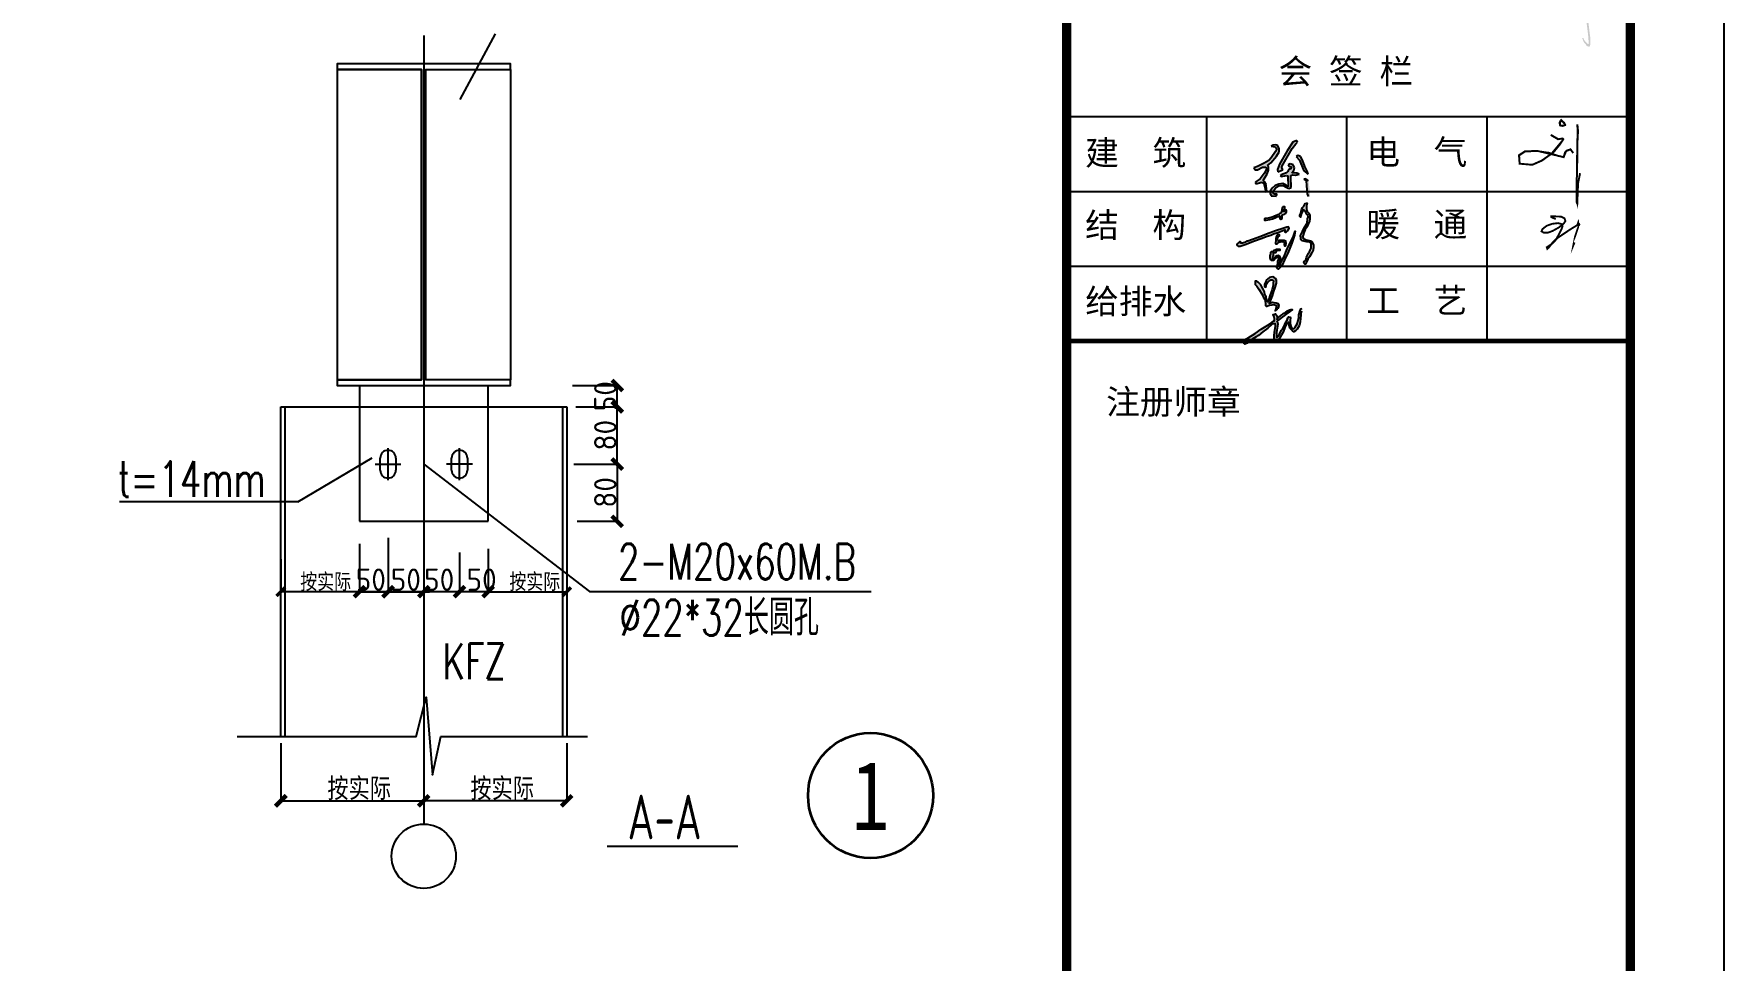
# Model space of a CAD drawing. Extents: x 19118 to 566552, y -1188739 to 92943.
# Drawn here: x 191297 to 210217, y -935461 to -925096 of the extents above; entities that cross this region are included whole.
import ezdxf
from ezdxf.enums import TextEntityAlignment as Align

# ---------------------------------------------------------------- set-up
doc = ezdxf.new("R2010")
doc.units = 0
doc.header["$LTSCALE"] = 1000
doc.header["$MEASUREMENT"] = 0
for name, pattern in [('ACAD_ISO03W100', [30, 12, -18]), ('CENTER', [2, 1.25, -0.25, 0.25, -0.25]), ('CONTINOUS', [0]), ('HIDDEN', [9.525, 6.35, -3.175])]:
    doc.linetypes.add(name, pattern=pattern)
doc.layers.get('0').update_dxf_attribs({"linetype": 'CONTINUOUS'})
for name, color, linetype in [('10', 7, 'CONTINUOUS'), ('BOARD1', 2, 'CONTINOUS'), ('CENTER', 1, 'CENTER'), ('H-立', 3, 'CONTINUOUS'), ('PUB_TITLE', 4, 'CONTINUOUS'), ('中文', 2, 'CONTINUOUS'), ('图框', 4, 'CONTINUOUS'), ('座标线', 1, 'CONTINUOUS'), ('引线', 9, 'CONTINUOUS'), ('文字', 3, 'CONTINUOUS'), ('标注尺寸', 253, 'CONTINUOUS'), ('虚线', 5, 'HIDDEN'), ('螺栓', 4, 'CONTINUOUS'), ('轴线圈', 253, 'CONTINUOUS')]:
    doc.layers.add(name, color=color, linetype=linetype)
doc.layers.add('层10', color=7, linetype='CONTINUOUS', lineweight=35)
doc.styles.add('LYT_STYPE', font='txt.shx', dxfattribs={"width": 0.7, "bigfont": 'hztxt.shx'})
doc.styles.get("Standard").update_dxf_attribs({"font": 'atssdeng.shx', "bigfont": 'atssdchn.shx'})
doc.styles.add('STYLE-黑体', font='simhei.ttf')
doc.styles.add('宋体', font='SimSun.ttf', dxfattribs={"width": 0.8})
doc.styles.add('黑体', font='simhei.ttf', dxfattribs={"width": 0.6, "height": 4.3})

# ---------------------------------------------------------------- blocks, each defined once
blk = doc.blocks.new('新块FSGSF')
h = blk.add_hatch(color=256)
h.paths.add_polyline_path([(128530, 83065), (128568, 83094), (128626, 83167), (128657, 83211), (128657, 83244), (128638, 83283), (128619, 83287), (128591, 83284), (128570, 83273), (128611, 83264), (128630, 83245), (128618, 83215), (128569, 83148), (128546, 83118), (128495, 83090), (128425, 83056), (128384, 83040), (128395, 83020), (128423, 83020), (128478, 83047), (128514, 83047), (128524, 83034), (128496, 82981), (128453, 82922), (128398, 82887), (128411, 82869), (128466, 82888), (128493, 82876), (128506, 82817), (128512, 82784), (128528, 82788), (128522, 82807), (128517, 82863), (128498, 82893), (128484, 82907), (128529, 82976), (128542, 83015), (128540, 83052)])
h.paths.add_polyline_path([(128659, 83079), (128638, 83023), (128640, 82998), (128677, 83013), (128695, 83020), (128685, 83043), (128685, 83055), (128795, 83246), (128834, 83297), (128849, 83314), (128843, 83331), (128801, 83316), (128741, 83223)])
h.paths.add_polyline_path([(128917, 83009), (128966, 82974), (128954, 83007), (128929, 83055), (128904, 83121), (128881, 83161), (128853, 83172), (128835, 83163), (128871, 83124)])
h.paths.add_polyline_path([(128799, 82968), (128830, 82962), (128868, 82974), (128842, 82984), (128789, 82986), (128811, 83011), (128820, 83042), (128806, 83074), (128771, 83083), (128750, 83072), (128761, 83053), (128777, 83057), (128788, 83036), (128776, 83025), (128760, 83028), (128750, 83012), (128746, 83001), (128733, 82987), (128676, 82965), (128665, 82959), (128675, 82948), (128733, 82959), (128748, 82956), (128747, 82934), (128750, 82856), (128750, 82840), (128731, 82858), (128694, 82873), (128652, 82868), (128613, 82854), (128581, 82824), (128558, 82792), (128559, 82769), (128569, 82744), (128582, 82744), (128622, 82738), (128633, 82759), (128607, 82759), (128587, 82767), (128597, 82798), (128620, 82831), (128650, 82849), (128674, 82853), (128698, 82854), (128730, 82836), (128757, 82820), (128784, 82831), (128782, 82853), (128778, 82923), (128781, 82959)])
h.paths.add_polyline_path([(128946, 82854), (128955, 82762), (128967, 82737), (128983, 82746), (128983, 82777), (128976, 82842), (128968, 82902), (128941, 82923), (128918, 82920), (128942, 82903)])
for p, q in [((128591, 83284), (128570, 83273)), ((128570, 83273), (128611, 83264)), ((128619, 83287), (128591, 83284)), ((128611, 83264), (128630, 83245)), ((128638, 83283), (128619, 83287)), ((128657, 83244), (128638, 83283)), ((128685, 83055), (128795, 83246)), ((128801, 83316), (128741, 83223)), ((128795, 83246), (128834, 83297)), ((128843, 83331), (128801, 83316)), ((128834, 83297), (128849, 83314)), ((128849, 83314), (128843, 83331)), ((128495, 83090), (128425, 83056)), ((128546, 83118), (128495, 83090)), ((128530, 83065), (128568, 83094)), ((128569, 83148), (128546, 83118)), ((128568, 83094), (128626, 83167)), ((128618, 83215), (128569, 83148)), ((128630, 83245), (128618, 83215)), ((128626, 83167), (128657, 83211)), ((128659, 83079), (128638, 83023)), ((128657, 83211), (128657, 83244)), ((128741, 83223), (128659, 83079)), ((128771, 83083), (128750, 83072)), ((128750, 83072), (128761, 83053)), ((128806, 83074), (128771, 83083)), ((128820, 83042), (128806, 83074)), ((128853, 83172), (128835, 83163)), ((128835, 83163), (128871, 83124)), ((128881, 83161), (128853, 83172)), ((128871, 83124), (128917, 83009)), ((128904, 83121), (128881, 83161)), ((128929, 83055), (128904, 83121)), ((128425, 83056), (128384, 83040)), ((128384, 83040), (128395, 83020)), ((128395, 83020), (128423, 83020)), ((128453, 82922), (128398, 82887)), ((128398, 82887), (128411, 82869)), ((128411, 82869), (128466, 82888)), ((128423, 83020), (128478, 83047)), ((128496, 82981), (128453, 82922)), ((128466, 82888), (128493, 82876)), ((128478, 83047), (128514, 83047)), ((128484, 82907), (128529, 82976)), ((128498, 82893), (128484, 82907)), ((128524, 83034), (128496, 82981)), ((128517, 82863), (128498, 82893)), ((128514, 83047), (128524, 83034)), ((128529, 82976), (128542, 83015)), ((128540, 83052), (128530, 83065)), ((128542, 83015), (128540, 83052)), ((128638, 83023), (128640, 82998)), ((128640, 82998), (128677, 83013)), ((128676, 82965), (128665, 82959)), ((128665, 82959), (128675, 82948)), ((128675, 82948), (128733, 82959)), ((128675, 82948), (128675, 82948)), ((128733, 82987), (128676, 82965)), ((128677, 83013), (128695, 83020)), ((128685, 83043), (128685, 83055)), ((128695, 83020), (128685, 83043)), ((128746, 83001), (128733, 82987)), ((128733, 82959), (128748, 82956)), ((128750, 83012), (128746, 83001)), ((128748, 82956), (128747, 82934)), ((128747, 82934), (128750, 82856)), ((128760, 83028), (128750, 83012)), ((128776, 83025), (128760, 83028)), ((128761, 83053), (128777, 83057)), ((128788, 83036), (128776, 83025)), ((128777, 83057), (128788, 83036)), ((128777, 83057), (128777, 83057)), ((128778, 82923), (128781, 82959)), ((128782, 82853), (128778, 82923)), ((128781, 82959), (128799, 82968)), ((128789, 82986), (128811, 83011)), ((128842, 82984), (128789, 82986)), ((128799, 82968), (128830, 82962)), ((128811, 83011), (128820, 83042)), ((128830, 82962), (128868, 82974)), ((128868, 82974), (128842, 82984)), ((128917, 83009), (128966, 82974)), ((128941, 82923), (128918, 82920)), ((128918, 82920), (128942, 82903)), ((128954, 83007), (128929, 83055)), ((128968, 82902), (128941, 82923)), ((128942, 82903), (128946, 82854)), ((128966, 82974), (128954, 83007)), ((128493, 82876), (128506, 82817)), ((128506, 82817), (128512, 82784)), ((128512, 82784), (128528, 82788)), ((128522, 82807), (128517, 82863)), ((128528, 82788), (128522, 82807)), ((128581, 82824), (128558, 82792)), ((128558, 82792), (128559, 82769)), ((128559, 82769), (128569, 82744)), ((128569, 82744), (128582, 82744)), ((128613, 82854), (128581, 82824)), ((128582, 82744), (128622, 82738)), ((128587, 82767), (128597, 82798)), ((128607, 82759), (128587, 82767)), ((128597, 82798), (128620, 82831)), ((128633, 82759), (128607, 82759)), ((128652, 82868), (128613, 82854)), ((128620, 82831), (128650, 82849)), ((128622, 82738), (128633, 82759)), ((128650, 82849), (128674, 82853)), ((128694, 82873), (128652, 82868)), ((128674, 82853), (128698, 82854)), ((128731, 82858), (128694, 82873)), ((128698, 82854), (128730, 82836)), ((128730, 82836), (128757, 82820)), ((128750, 82840), (128731, 82858)), ((128750, 82856), (128750, 82840)), ((128757, 82820), (128784, 82831)), ((128784, 82831), (128782, 82853)), ((128946, 82854), (128955, 82762)), ((128955, 82762), (128967, 82737))]:
    blk.add_line(p, q)
blk = doc.blocks.new('新块FDGHDGDG')
at = {"layer": '10'}
h = blk.add_hatch(color=256, dxfattribs=at)
h.paths.add_polyline_path([(122706, 81894), (122752, 81911), (122833, 81940), (122874, 81958), (122925, 81971), (122953, 81987), (122988, 81998), (123009, 82006), (123047, 82020), (123065, 82027), (123076, 82029), (123077, 82018), (123073, 82007), (123082, 82004), (123088, 82006), (123103, 82017), (123112, 82029), (123122, 82046), (123114, 82061), (123095, 82058), (123053, 82043), (122974, 82017), (122879, 81982), (122819, 81959), (122730, 81926), (122679, 81907), (122672, 81909), (122647, 81895), (122630, 81891), (122627, 81888), (122606, 81888), (122605, 81897), (122601, 81903), (122590, 81900), (122585, 81895), (122567, 81881), (122564, 81873), (122567, 81862), (122577, 81855), (122600, 81855), (122663, 81876)])
h.paths.add_polyline_path([(123050, 82189), (123058, 82193), (123070, 82197), (123078, 82202), (123085, 82207), (123087, 82213), (123092, 82218), (123093, 82231), (123086, 82241), (123079, 82237), (123072, 82229), (123064, 82224), (123060, 82233), (123064, 82238), (123068, 82246), (123073, 82255), (123075, 82262), (123075, 82270), (123073, 82275), (123061, 82276), (123053, 82275), (123051, 82271), (123048, 82264), (123045, 82257), (123044, 82246), (123043, 82237), (123039, 82223), (123037, 82214), (123031, 82206), (123023, 82203), (123010, 82194), (122981, 82181), (122956, 82172), (122940, 82165), (122924, 82159), (122898, 82153), (122869, 82151), (122857, 82146), (122859, 82134), (122877, 82132), (122914, 82138), (122943, 82148), (122973, 82157), (122991, 82167), (123009, 82173), (123017, 82177), (123021, 82173), (123020, 82164), (123022, 82153), (123027, 82144), (123033, 82143), (123041, 82146), (123045, 82153), (123045, 82168), (123045, 82180)])
h.paths.add_polyline_path([(122999, 81913), (122998, 81926), (122998, 81943), (123005, 81954), (123019, 81967), (123017, 81977), (123000, 81979), (122989, 81970), (122982, 81951), (122978, 81934), (122979, 81909), (122977, 81896), (122975, 81885), (122983, 81880), (122992, 81880), (123004, 81890), (123013, 81899), (123028, 81903), (123050, 81904), (123058, 81901), (123067, 81896), (123071, 81884), (123068, 81872), (123071, 81860), (123077, 81859), (123085, 81864), (123089, 81885), (123084, 81908), (123069, 81917), (123044, 81917), (123013, 81915)], flags=17)
h.paths.add_polyline_path([(122989, 81804), (122998, 81807), (123021, 81810), (123022, 81822), (123012, 81825), (122994, 81825), (122986, 81822), (122973, 81815), (122961, 81812), (122958, 81802), (122962, 81789), (122968, 81783), (122977, 81784), (122980, 81791)], flags=17)
h.paths.add_polyline_path([(122943, 81740), (122949, 81757), (122949, 81781), (122947, 81797), (122934, 81800), (122927, 81793), (122925, 81774), (122920, 81752), (122920, 81731), (122927, 81710), (122932, 81703), (122950, 81704), (122962, 81710), (122972, 81724), (122982, 81730), (122990, 81736), (122999, 81744), (123009, 81734), (123008, 81710), (123001, 81695), (123000, 81667), (122994, 81642), (122990, 81626), (122995, 81612), (123008, 81611), (123023, 81624), (123047, 81653), (123072, 81709), (123105, 81781), (123151, 81888), (123179, 81971), (123184, 82016), (123162, 81952), (123126, 81875), (123101, 81826), (123067, 81745), (123049, 81715), (123027, 81670), (123014, 81648), (123015, 81668), (123020, 81698), (123026, 81719), (123024, 81735), (123016, 81752), (123006, 81759), (122994, 81757), (122976, 81746), (122968, 81734), (122956, 81719), (122945, 81722)])
for points in [[(123272, 81938), (123264, 81953), (123269, 81972), (123279, 81999), (123292, 82033), (123309, 82059), (123336, 82120), (123340, 82144), (123341, 82164), (123340, 82186), (123332, 82208), (123313, 82224), (123309, 82235), (123307, 82257), (123306, 82273), (123307, 82286), (123312, 82312), (123305, 82313), (123293, 82311), (123278, 82282), (123263, 82266), (123252, 82243), (123244, 82208), (123236, 82185), (123236, 82173), (123242, 82166), (123244, 82176), (123254, 82203), (123261, 82220), (123271, 82240), (123277, 82243), (123284, 82237), (123298, 82213), (123307, 82200), (123321, 82189), (123325, 82163), (123318, 82148), (123313, 82101), (123282, 82049), (123262, 82010), (123240, 81969), (123244, 81933), (123249, 81924), (123260, 81911), (123308, 81902), (123337, 81900), (123351, 81890), (123357, 81874), (123355, 81835), (123346, 81811), (123339, 81795), (123327, 81779), (123305, 81738), (123300, 81706), (123277, 81688), (123280, 81672), (123287, 81662), (123294, 81662), (123302, 81677), (123320, 81715), (123337, 81742), (123360, 81776), (123373, 81799), (123380, 81837), (123380, 81871), (123363, 81902), (123349, 81911), (123319, 81919), (123303, 81921), (123282, 81932)], [(122881, 81289), (122877, 81317), (122863, 81338), (122857, 81370), (122844, 81396), (122831, 81421), (122818, 81444), (122792, 81473), (122776, 81483), (122760, 81483), (122760, 81469), (122760, 81445), (122777, 81429), (122799, 81396), (122829, 81349), (122844, 81316), (122861, 81286), (122868, 81246), (122868, 81232), (122867, 81222), (122875, 81215), (122884, 81215), (122899, 81224), (122915, 81226), (122940, 81230), (122956, 81233), (122977, 81228), (122985, 81219), (122977, 81177), (122973, 81165), (122994, 81180), (122998, 81195), (123008, 81199), (123013, 81222), (123003, 81242), (122982, 81249), (122944, 81255), (122913, 81245), (122906, 81251), (122923, 81274), (122942, 81327), (122958, 81377), (122971, 81416), (122985, 81462), (122985, 81492), (122974, 81512), (122960, 81523), (122946, 81530), (122926, 81526), (122912, 81520), (122894, 81507), (122884, 81495), (122876, 81485), (122864, 81466), (122858, 81451), (122859, 81435), (122859, 81425), (122873, 81420), (122879, 81453), (122892, 81470), (122913, 81488), (122927, 81495), (122937, 81495), (122943, 81495), (122950, 81490), (122953, 81478), (122949, 81464), (122949, 81441), (122938, 81392), (122916, 81327), (122904, 81291), (122890, 81262), (122885, 81265)], [(123254, 81161), (123260, 81192), (123246, 81186), (123234, 81158), (123225, 81123), (123224, 81096), (123218, 81062), (123207, 81026), (123197, 81011), (123182, 80984), (123169, 80973), (123159, 80978), (123151, 80983), (123140, 81001), (123136, 81021), (123131, 81033), (123131, 81066), (123134, 81089), (123130, 81100), (123115, 81101), (123105, 81091), (123100, 81065), (123082, 81039), (123074, 81019), (123050, 80972), (123040, 80960), (123026, 80937), (123009, 80901), (123004, 80893), (122997, 80887), (122990, 80885), (122985, 80887), (122987, 80914), (122987, 80934), (122989, 80960), (122996, 81002), (122999, 81024), (122998, 81044), (122990, 81054), (123000, 81064), (123015, 81073), (123048, 81100), (123072, 81116), (123094, 81133), (123110, 81145), (123124, 81157), (123143, 81170), (123152, 81174), (123154, 81181), (123146, 81182), (123137, 81182), (123125, 81178), (123104, 81165), (123081, 81150), (123058, 81136), (123042, 81125), (123031, 81116), (123010, 81097), (122991, 81078), (122992, 81086), (122992, 81097), (122988, 81116), (122981, 81125), (122976, 81133), (122964, 81128), (122952, 81126), (122954, 81109), (122961, 81099), (122966, 81084), (122965, 81061), (122957, 81058), (122936, 81041), (122922, 81031), (122893, 81015), (122823, 80969), (122759, 80925), (122683, 80878), (122656, 80864), (122634, 80838), (122641, 80817), (122650, 80812), (122673, 80823), (122695, 80838), (122728, 80863), (122769, 80888), (122795, 80903), (122840, 80941), (122893, 80983), (122931, 81016), (122945, 81027), (122965, 81027), (122976, 81027), (122974, 81006), (122971, 80979), (122969, 80963), (122964, 80932), (122962, 80907), (122961, 80868), (122973, 80853), (122990, 80852), (123015, 80865), (123024, 80886), (123038, 80910), (123058, 80940), (123074, 80989), (123092, 81025), (123115, 81044), (123122, 81014), (123129, 80981), (123142, 80966), (123155, 80952), (123169, 80943), (123187, 80954), (123206, 80969), (123218, 80990), (123232, 81014), (123237, 81050), (123244, 81120), (123244, 81135)]]:
    blk.add_hatch(color=256, dxfattribs=at).paths.add_polyline_path(points)
for p, q in [((126006, 83172), (126018, 83195)), ((126011, 83141), (126006, 83172)), ((126037, 83136), (126011, 83141)), ((126012, 83207), (126046, 83175)), ((126062, 83145), (126037, 83136)), ((126046, 83175), (126062, 83145)), ((126191, 83153), (126197, 83086)), ((126197, 83086), (126192, 82949)), ((125910, 83042), (125987, 82995)), ((126001, 82933), (125950, 82869)), ((125987, 82995), (126035, 83003)), ((126045, 82995), (126001, 82933)), ((126035, 83003), (126045, 82995)), ((126078, 82874), (126120, 82888)), ((126120, 82888), (126147, 82849)), ((126192, 82949), (126190, 82852)), ((125572, 82826), (125632, 82865)), ((125578, 82734), (125572, 82826)), ((125713, 82722), (125578, 82734)), ((125632, 82865), (125764, 82871)), ((125809, 82764), (125713, 82722)), ((125764, 82871), (125886, 82853)), ((125901, 82827), (125809, 82764)), ((125886, 82853), (125991, 82818)), ((125950, 82869), (125901, 82827)), ((125991, 82818), (126047, 82804)), ((126047, 82804), (126068, 82860)), ((126068, 82860), (126078, 82874)), ((126190, 82852), (126187, 82619)), ((126187, 82619), (126184, 82560)), ((126184, 82560), (126184, 82475)), ((126184, 82475), (126192, 82371)), ((126187, 82447), (126193, 82516)), ((126187, 82328), (126187, 82447)), ((126192, 82371), (126192, 82311)), ((126192, 82311), (126187, 82328))]:
    blk.add_line(p, q, dxfattribs=at)
at = {"layer": '10', "const_width": 20}
for points in [[(126062, 83145), (126037, 83136), (126011, 83141), (126006, 83172), (126026, 83194), (126051, 83166), (126062, 83145)], [(126191, 83153), (126197, 83086), (126193, 82984), (126188, 82706), (126187, 82328), (126192, 82311), (126201, 82529), (126222, 82633)], [(125910, 83042), (125987, 82995), (126035, 83003), (126042, 82990), (125919, 82842), (125809, 82764), (125713, 82722), (125578, 82734), (125572, 82826), (125632, 82865), (125764, 82871), (126047, 82804), (126073, 82867), (126120, 82888), (126147, 82849)], [(125962, 82144), (125916, 82164), (125916, 82174), (125941, 82173), (126019, 82170), (126056, 82152), (126066, 82123), (126044, 82092), (125993, 82053), (125926, 82016), (125879, 81999), (125834, 82000), (125811, 82013), (125821, 82037), (125865, 82072), (125923, 82093), (125988, 82101), (126025, 82090), (126035, 82068), (126027, 82043), (126003, 81994), (125973, 81939), (125924, 81887), (125889, 81841), (125873, 81827), (125867, 81844), (125924, 81882), (125985, 81945), (126113, 82031), (126212, 82092), (126215, 82086), (126203, 82070), (126194, 82084), (126200, 82101), (126202, 82059), (126168, 81957), (126150, 81864), (126163, 81895)]]:
    blk.add_lwpolyline(points, dxfattribs=at)
at = {"layer": '10'}
for points in [[(122924, 82159), (122898, 82153), (122869, 82151), (122857, 82146), (122859, 82134), (122877, 82132), (122914, 82138), (122943, 82148), (122973, 82157), (122991, 82167), (123009, 82173), (123017, 82177), (123017, 82177), (123021, 82173), (123020, 82164), (123022, 82153), (123027, 82144), (123033, 82143), (123041, 82146), (123045, 82153), (123045, 82168), (123045, 82180), (123050, 82189), (123058, 82193), (123070, 82197), (123078, 82202), (123085, 82207), (123087, 82213), (123092, 82218), (123093, 82231), (123086, 82241), (123079, 82237), (123072, 82229), (123064, 82224), (123064, 82224), (123064, 82224), (123060, 82233), (123064, 82238), (123068, 82246), (123073, 82255), (123075, 82262), (123075, 82270), (123073, 82275), (123061, 82276), (123053, 82275), (123051, 82271), (123048, 82264), (123045, 82257), (123044, 82246), (123043, 82237), (123039, 82223), (123037, 82214), (123031, 82206), (123023, 82203), (123010, 82194), (122981, 82181), (122956, 82172), (122940, 82165), (122924, 82159)], [(123271, 82240), (123261, 82220), (123254, 82203), (123244, 82176), (123242, 82166), (123236, 82173), (123236, 82185), (123244, 82208), (123252, 82243), (123263, 82266), (123278, 82282), (123293, 82311), (123305, 82313), (123312, 82312), (123307, 82286), (123306, 82273), (123307, 82257), (123309, 82235), (123313, 82224), (123332, 82208), (123340, 82186), (123341, 82164), (123340, 82144), (123336, 82120), (123309, 82059), (123292, 82033), (123279, 81999), (123269, 81972), (123264, 81953), (123272, 81938), (123282, 81932), (123303, 81921), (123319, 81919), (123349, 81911), (123363, 81902), (123380, 81871), (123380, 81837), (123373, 81799), (123360, 81776), (123337, 81742), (123320, 81715), (123302, 81677), (123294, 81662), (123287, 81662), (123280, 81672), (123277, 81688), (123300, 81706), (123305, 81738), (123327, 81779), (123339, 81795), (123346, 81811), (123355, 81835), (123357, 81874), (123351, 81890), (123337, 81900), (123308, 81902), (123260, 81911), (123249, 81924), (123244, 81933), (123240, 81969), (123262, 82010), (123282, 82049), (123313, 82101), (123318, 82148), (123325, 82163), (123321, 82189), (123307, 82200), (123298, 82213), (123284, 82237), (123277, 82243), (123271, 82240)], [(122672, 81909), (122647, 81895), (122630, 81891), (122627, 81888), (122606, 81888), (122605, 81897), (122601, 81903), (122590, 81900), (122585, 81895), (122567, 81881), (122564, 81873), (122567, 81862), (122577, 81855), (122600, 81855), (122663, 81876), (122706, 81894), (122752, 81911), (122833, 81940), (122874, 81958), (122925, 81971), (122953, 81987), (122988, 81998), (123009, 82006), (123047, 82020), (123065, 82027), (123076, 82029), (123077, 82018), (123073, 82007), (123082, 82004), (123088, 82006), (123103, 82017), (123112, 82029), (123122, 82046), (123114, 82061), (123095, 82058), (123053, 82043), (122974, 82017), (122879, 81982), (122819, 81959), (122730, 81926), (122679, 81907), (122672, 81909)], [(122920, 81731), (122920, 81752), (122925, 81774), (122927, 81793), (122934, 81800), (122947, 81797), (122949, 81781), (122949, 81757), (122943, 81740), (122945, 81722), (122956, 81719), (122968, 81734), (122976, 81746), (122994, 81757), (123006, 81759), (123016, 81752), (123024, 81735), (123026, 81719), (123020, 81698), (123015, 81668), (123014, 81648), (123027, 81670), (123049, 81715), (123067, 81745), (123101, 81826), (123126, 81875), (123162, 81952), (123184, 82016), (123179, 81971), (123151, 81888), (123105, 81781), (123072, 81709), (123047, 81653), (123023, 81624), (123008, 81611), (122995, 81612), (122990, 81626), (122994, 81642), (123000, 81667), (123001, 81695), (123008, 81710), (123008, 81710), (123009, 81734), (122999, 81744), (122990, 81736), (122982, 81730), (122972, 81724), (122962, 81710), (122950, 81704), (122932, 81703), (122927, 81710), (122920, 81731)], [(122998, 81926), (122998, 81943), (123005, 81954), (123019, 81967), (123017, 81977), (123000, 81979), (122989, 81970), (122982, 81951), (122978, 81934), (122979, 81909), (122977, 81896), (122975, 81885), (122983, 81880), (122992, 81880), (123004, 81890), (123013, 81899), (123028, 81903), (123050, 81904), (123058, 81901), (123067, 81896), (123071, 81884), (123068, 81872), (123071, 81860), (123077, 81859), (123085, 81864), (123089, 81885), (123084, 81908), (123069, 81917), (123044, 81917), (123013, 81915), (122999, 81913), (122998, 81926)], [(122873, 81420), (122879, 81453), (122892, 81470), (122913, 81488), (122927, 81495), (122937, 81495), (122943, 81495), (122950, 81490), (122953, 81478), (122949, 81464), (122949, 81441), (122938, 81392), (122916, 81327), (122904, 81291), (122890, 81262), (122885, 81265), (122881, 81289), (122877, 81317), (122863, 81338), (122857, 81370), (122844, 81396), (122831, 81421), (122818, 81444), (122792, 81473), (122776, 81483), (122760, 81483), (122760, 81469), (122760, 81445), (122777, 81429), (122799, 81396), (122829, 81349), (122844, 81316), (122861, 81286), (122868, 81246), (122868, 81232), (122867, 81222), (122875, 81215), (122884, 81215), (122899, 81224), (122915, 81226), (122940, 81230), (122956, 81233), (122977, 81228), (122985, 81219), (122977, 81177), (122973, 81165), (122994, 81180), (122998, 81195), (123008, 81199), (123013, 81222), (123003, 81242), (122982, 81249), (122944, 81255), (122913, 81245), (122906, 81251), (122923, 81274), (122942, 81327), (122958, 81377), (122971, 81416), (122985, 81462), (122985, 81492), (122974, 81512), (122960, 81523), (122946, 81530), (122926, 81526), (122912, 81520), (122894, 81507), (122884, 81495), (122876, 81485), (122864, 81466), (122858, 81451), (122859, 81435), (122859, 81425), (122873, 81420), (122873, 81420)]]:
    blk.add_lwpolyline(points, close=True, dxfattribs=at)
for points in [[(122989, 81804), (122980, 81791), (122977, 81784), (122968, 81783), (122962, 81789), (122958, 81802), (122961, 81812), (122973, 81815), (122986, 81822), (122994, 81825), (123012, 81825), (123022, 81822), (123021, 81810), (122998, 81807), (122989, 81804), (122989, 81804)], [(123254, 81161), (123244, 81135), (123244, 81120), (123237, 81050), (123232, 81014), (123218, 80990), (123206, 80969), (123187, 80954), (123169, 80943), (123155, 80952), (123142, 80966), (123129, 80981), (123122, 81014), (123115, 81044), (123092, 81025), (123074, 80989), (123058, 80940), (123038, 80910), (123024, 80886), (123015, 80865), (122990, 80852), (122973, 80853), (122961, 80868), (122962, 80907), (122964, 80932), (122969, 80963), (122971, 80979), (122974, 81006), (122976, 81027), (122965, 81027), (122945, 81027), (122931, 81016), (122893, 80983), (122840, 80941), (122795, 80903), (122769, 80888), (122728, 80863), (122695, 80838), (122673, 80823), (122650, 80812), (122641, 80817), (122634, 80838), (122656, 80864), (122683, 80878), (122759, 80925), (122823, 80969), (122893, 81015), (122922, 81031), (122936, 81041), (122957, 81058), (122965, 81061), (122966, 81084), (122961, 81099), (122954, 81109), (122952, 81126), (122964, 81128), (122976, 81133), (122981, 81125), (122988, 81116), (122992, 81097), (122992, 81086), (122991, 81078), (123010, 81097), (123031, 81116), (123042, 81125), (123058, 81136), (123081, 81150), (123104, 81165), (123125, 81178), (123137, 81182), (123146, 81182), (123154, 81181), (123152, 81174), (123143, 81170), (123124, 81157), (123110, 81145), (123094, 81133), (123072, 81116), (123048, 81100), (123015, 81073), (123000, 81064), (122990, 81054), (122998, 81044), (122999, 81024), (122996, 81002), (122989, 80960), (122987, 80934), (122987, 80914), (122985, 80887), (122990, 80885), (122997, 80887), (123004, 80893), (123009, 80901), (123026, 80937), (123040, 80960), (123050, 80972), (123074, 81019), (123082, 81039), (123100, 81065), (123105, 81091), (123115, 81101), (123130, 81100), (123134, 81089), (123131, 81066), (123131, 81033), (123136, 81021), (123140, 81001), (123151, 80983), (123159, 80978), (123169, 80973), (123182, 80984), (123197, 81011), (123207, 81026), (123218, 81062), (123224, 81096), (123225, 81123), (123234, 81158), (123246, 81186), (123260, 81192)]]:
    blk.add_lwpolyline(points, dxfattribs=at)
blk.add_blockref('新块FSGSF', (-5641, -351), dxfattribs=at)
blk = doc.blocks.new('新块HGJHJFKJFJKFHK')
h = blk.add_hatch(color=256)
h.paths.add_polyline_path([(352610, 136817), (352657, 136833), (352738, 136863), (352779, 136881), (352829, 136894), (352858, 136909), (352893, 136921), (352914, 136929), (352952, 136942), (352970, 136950), (352980, 136952), (352982, 136941), (352977, 136930), (352987, 136927), (352992, 136929), (353008, 136940), (353017, 136952), (353026, 136969), (353018, 136984), (353000, 136981), (352957, 136966), (352879, 136940), (352783, 136904), (352723, 136881), (352635, 136849), (352584, 136830), (352577, 136832), (352552, 136818), (352535, 136814), (352531, 136811), (352511, 136811), (352509, 136820), (352505, 136826), (352495, 136823), (352489, 136817), (352472, 136804), (352469, 136795), (352472, 136784), (352481, 136778), (352505, 136778), (352568, 136799)])
h.paths.add_polyline_path([(352954, 137112), (352963, 137116), (352975, 137119), (352983, 137125), (352990, 137129), (352992, 137135), (352997, 137141), (352998, 137153), (352991, 137163), (352983, 137160), (352976, 137152), (352969, 137147), (352965, 137156), (352968, 137161), (352972, 137168), (352977, 137177), (352980, 137185), (352980, 137192), (352978, 137198), (352966, 137199), (352958, 137198), (352955, 137194), (352953, 137187), (352950, 137180), (352949, 137169), (352947, 137160), (352944, 137146), (352942, 137136), (352936, 137128), (352928, 137125), (352915, 137117), (352886, 137104), (352861, 137095), (352845, 137088), (352829, 137081), (352803, 137076), (352774, 137074), (352762, 137069), (352764, 137057), (352782, 137055), (352819, 137061), (352848, 137071), (352877, 137079), (352895, 137089), (352913, 137096), (352922, 137100), (352926, 137096), (352925, 137087), (352927, 137075), (352932, 137067), (352938, 137065), (352946, 137069), (352949, 137076), (352949, 137090), (352950, 137103)])
h.paths.add_polyline_path([(352904, 136836), (352903, 136849), (352903, 136866), (352910, 136877), (352923, 136890), (352921, 136900), (352905, 136902), (352894, 136893), (352887, 136874), (352882, 136857), (352884, 136832), (352882, 136819), (352880, 136808), (352887, 136803), (352897, 136803), (352909, 136812), (352917, 136822), (352933, 136826), (352954, 136826), (352962, 136824), (352971, 136819), (352975, 136807), (352972, 136794), (352975, 136782), (352982, 136781), (352990, 136786), (352994, 136808), (352989, 136831), (352974, 136840), (352948, 136839), (352917, 136838)], flags=17)
h.paths.add_polyline_path([(352893, 136727), (352903, 136730), (352926, 136733), (352926, 136744), (352917, 136747), (352899, 136748), (352891, 136744), (352877, 136738), (352866, 136735), (352863, 136725), (352867, 136712), (352873, 136706), (352882, 136706), (352885, 136714)], flags=17)
h.paths.add_polyline_path([(352848, 136663), (352854, 136680), (352854, 136703), (352851, 136719), (352839, 136723), (352832, 136716), (352829, 136697), (352824, 136675), (352824, 136653), (352832, 136632), (352837, 136626), (352855, 136627), (352867, 136632), (352877, 136646), (352887, 136653), (352895, 136659), (352903, 136666), (352914, 136656), (352912, 136633), (352906, 136617), (352905, 136590), (352899, 136565), (352895, 136548), (352900, 136535), (352913, 136534), (352927, 136546), (352951, 136575), (352976, 136632), (353009, 136704), (353056, 136811), (353084, 136893), (353089, 136939), (353067, 136875), (353031, 136798), (353005, 136749), (352972, 136667), (352954, 136638), (352932, 136593), (352919, 136571), (352920, 136591), (352925, 136621), (352931, 136641), (352929, 136658), (352921, 136675), (352910, 136682), (352899, 136680), (352881, 136668), (352873, 136656), (352861, 136642), (352849, 136645)])
for points in [[(353177, 136861), (353168, 136876), (353173, 136895), (353183, 136922), (353196, 136956), (353214, 136981), (353241, 137043), (353245, 137067), (353245, 137087), (353244, 137109), (353236, 137130), (353217, 137147), (353214, 137158), (353212, 137180), (353210, 137196), (353212, 137209), (353217, 137234), (353210, 137236), (353197, 137234), (353182, 137204), (353168, 137188), (353157, 137165), (353149, 137131), (353140, 137108), (353140, 137096), (353147, 137088), (353149, 137098), (353159, 137125), (353166, 137143), (353176, 137162), (353182, 137165), (353189, 137160), (353203, 137136), (353211, 137123), (353226, 137111), (353229, 137086), (353223, 137071), (353217, 137024), (353186, 136972), (353167, 136933), (353145, 136892), (353149, 136856), (353154, 136847), (353165, 136833), (353213, 136824), (353242, 136823), (353256, 136813), (353262, 136797), (353259, 136758), (353251, 136734), (353243, 136718), (353231, 136702), (353210, 136661), (353205, 136629), (353182, 136610), (353185, 136595), (353192, 136585), (353199, 136585), (353207, 136600), (353225, 136637), (353242, 136664), (353264, 136699), (353278, 136722), (353285, 136759), (353285, 136794), (353268, 136825), (353253, 136834), (353224, 136842), (353208, 136844), (353187, 136854)], [(353885, 136782), (353882, 136832), (353878, 136869), (353882, 136898), (353880, 136901), (353857, 136893), (353860, 136870), (353858, 136840), (353861, 136809), (353862, 136799), (353868, 136787), (353874, 136765), (353881, 136761), (353885, 136768)]]:
    blk.add_hatch(color=256).paths.add_polyline_path(points)
h = blk.add_hatch(color=256)
h.paths.add_polyline_path([(353601, 137021), (353576, 137035), (353554, 137034), (353546, 137026), (353554, 137015), (353567, 137009), (353589, 137000), (353606, 137007)])
h.paths.add_polyline_path([(353606, 136945), (353583, 136948), (353559, 136948), (353547, 136939), (353548, 136930), (353561, 136928), (353580, 136932), (353593, 136931), (353608, 136923), (353621, 136920), (353626, 136917), (353631, 136927), (353628, 136938)])
h.paths.add_polyline_path([(353651, 136866), (353670, 136903), (353686, 136919), (353687, 136929), (353677, 136929), (353658, 136913), (353635, 136897), (353620, 136872), (353596, 136851), (353574, 136837), (353569, 136815), (353583, 136807), (353591, 136811), (353605, 136826), (353634, 136851)])
h.paths.add_polyline_path([(353812, 137194), (353822, 137201), (353842, 137201), (353846, 137193), (353846, 137177), (353842, 137155), (353844, 137150), (353851, 137161), (353867, 137182), (353867, 137194), (353865, 137208), (353851, 137214), (353828, 137214), (353818, 137214), (353797, 137209), (353788, 137205), (353763, 137200), (353754, 137199), (353736, 137202), (353732, 137198), (353731, 137174), (353739, 137171), (353756, 137173), (353775, 137177), (353792, 137186)])
h.paths.add_polyline_path([(353803, 136935), (353818, 136945), (353824, 136949), (353847, 136972), (353854, 136984), (353880, 137009), (353881, 137023), (353876, 137038), (353850, 137038), (353841, 137037), (353836, 137033), (353825, 137029), (353811, 137022), (353799, 137018), (353777, 137013), (353762, 137013), (353757, 137017), (353756, 137029), (353752, 137032), (353743, 137032), (353738, 137017), (353744, 137003), (353755, 136998), (353767, 136995), (353779, 136995), (353799, 136998), (353814, 137004), (353839, 137010), (353850, 137015), (353853, 137009), (353842, 136997), (353823, 136983), (353811, 136966), (353794, 136946), (353766, 136923), (353754, 136901), (353752, 136887), (353761, 136872), (353794, 136874), (353811, 136885), (353823, 136889), (353832, 136893), (353831, 136883), (353816, 136863), (353799, 136837), (353805, 136833), (353814, 136841), (353819, 136853), (353830, 136867), (353841, 136882), (353849, 136892), (353856, 136897), (353858, 136892), (353874, 136899), (353879, 136907), (353886, 136914), (353886, 136925), (353870, 136928), (353859, 136925), (353843, 136923), (353818, 136909), (353795, 136899), (353779, 136892), (353768, 136892), (353771, 136905), (353780, 136912), (353788, 136923)])
h = blk.add_hatch(color=256)
h.paths.add_polyline_path([(353870, 136894), (353874, 136898), (353874, 136899), (353858, 136892), (353860, 136886)])
h.paths.add_polyline_path([(353900, 136737), (353912, 136741), (353924, 136745), (353947, 136752), (353959, 136754), (353964, 136762), (353963, 136768), (353956, 136772), (353945, 136772), (353936, 136769), (353929, 136768), (353919, 136766), (353913, 136763), (353906, 136760), (353895, 136752), (353887, 136749), (353886, 136754), (353885, 136768), (353875, 136791), (353873, 136788), (353874, 136759), (353860, 136743), (353827, 136729), (353785, 136717), (353746, 136691), (353759, 136691), (353787, 136688), (353813, 136700), (353829, 136708), (353858, 136716), (353875, 136719), (353880, 136702), (353883, 136693), (353885, 136666), (353880, 136621), (353889, 136553), (353896, 136480), (353903, 136402), (353913, 136340), (353928, 136216), (353930, 136208), (353929, 136190), (353932, 136165), (353933, 136152), (353933, 136137), (353927, 136136), (353922, 136139), (353889, 136172), (353881, 136184), (353878, 136195), (353876, 136201), (353865, 136202), (353864, 136197), (353871, 136178), (353880, 136157), (353904, 136130), (353906, 136125), (353911, 136116), (353924, 136111), (353935, 136108), (353940, 136108), (353944, 136113), (353946, 136119), (353951, 136132), (353951, 136158), (353950, 136198), (353942, 136258), (353936, 136314), (353929, 136364), (353920, 136408), (353920, 136470), (353916, 136513), (353911, 136549), (353908, 136582), (353909, 136590), (353906, 136616), (353903, 136642), (353898, 136700), (353894, 136726), (353895, 136732)])
for points in [[(352829, 137081), (352803, 137076), (352774, 137074), (352762, 137069), (352764, 137057), (352782, 137055), (352819, 137061), (352848, 137071), (352877, 137079), (352895, 137089), (352913, 137096), (352922, 137100), (352922, 137100), (352926, 137096), (352925, 137087), (352927, 137075), (352932, 137067), (352938, 137065), (352946, 137069), (352949, 137076), (352949, 137090), (352950, 137103), (352954, 137112), (352963, 137116), (352975, 137119), (352983, 137125), (352990, 137129), (352992, 137135), (352997, 137141), (352998, 137153), (352991, 137163), (352983, 137160), (352976, 137152), (352969, 137147), (352969, 137147), (352969, 137147), (352965, 137156), (352968, 137161), (352972, 137168), (352977, 137177), (352980, 137185), (352980, 137192), (352978, 137198), (352966, 137199), (352958, 137198), (352955, 137194), (352953, 137187), (352950, 137180), (352949, 137169), (352947, 137160), (352944, 137146), (352942, 137136), (352936, 137128), (352928, 137125), (352915, 137117), (352886, 137104), (352861, 137095), (352845, 137088), (352829, 137081)], [(353176, 137162), (353166, 137143), (353159, 137125), (353149, 137098), (353147, 137088), (353140, 137096), (353140, 137108), (353149, 137131), (353157, 137165), (353168, 137188), (353182, 137204), (353197, 137234), (353210, 137236), (353217, 137234), (353212, 137209), (353210, 137196), (353212, 137180), (353214, 137158), (353217, 137147), (353236, 137130), (353244, 137109), (353245, 137087), (353245, 137067), (353241, 137043), (353214, 136981), (353196, 136956), (353183, 136922), (353173, 136895), (353168, 136876), (353177, 136861), (353187, 136854), (353208, 136844), (353224, 136842), (353253, 136834), (353268, 136825), (353285, 136794), (353285, 136759), (353278, 136722), (353264, 136699), (353242, 136664), (353225, 136637), (353207, 136600), (353199, 136585), (353192, 136585), (353185, 136595), (353182, 136610), (353205, 136629), (353210, 136661), (353231, 136702), (353243, 136718), (353251, 136734), (353259, 136758), (353262, 136797), (353256, 136813), (353242, 136823), (353213, 136824), (353165, 136833), (353154, 136847), (353149, 136856), (353145, 136892), (353167, 136933), (353186, 136972), (353217, 137024), (353223, 137071), (353229, 137086), (353226, 137111), (353211, 137123), (353203, 137136), (353189, 137160), (353182, 137165), (353176, 137162)], [(352577, 136832), (352552, 136818), (352535, 136814), (352531, 136811), (352511, 136811), (352509, 136820), (352505, 136826), (352495, 136823), (352489, 136817), (352472, 136804), (352469, 136795), (352472, 136784), (352481, 136778), (352505, 136778), (352568, 136799), (352610, 136817), (352657, 136833), (352738, 136863), (352779, 136881), (352829, 136894), (352858, 136909), (352893, 136921), (352914, 136929), (352952, 136942), (352970, 136950), (352980, 136952), (352982, 136941), (352977, 136930), (352987, 136927), (352992, 136929), (353008, 136940), (353017, 136952), (353026, 136969), (353018, 136984), (353000, 136981), (352957, 136966), (352879, 136940), (352783, 136904), (352723, 136881), (352635, 136849), (352584, 136830), (352577, 136832)], [(353825, 137029), (353811, 137022), (353799, 137018), (353777, 137013), (353762, 137013), (353757, 137017), (353756, 137029), (353752, 137032), (353743, 137032), (353738, 137017), (353744, 137003), (353755, 136998), (353767, 136995), (353779, 136995), (353799, 136998), (353814, 137004), (353839, 137010), (353850, 137015), (353853, 137009), (353842, 136997), (353823, 136983), (353811, 136966), (353794, 136946), (353766, 136923), (353754, 136901), (353752, 136887), (353761, 136872), (353794, 136874), (353811, 136885), (353823, 136889), (353832, 136893), (353831, 136883), (353816, 136863), (353799, 136837), (353805, 136833), (353814, 136841), (353819, 136853), (353830, 136867), (353841, 136882), (353849, 136892), (353856, 136897), (353860, 136886), (353870, 136894), (353880, 136901), (353879, 136907), (353886, 136914), (353886, 136925), (353870, 136928), (353859, 136925), (353843, 136923), (353818, 136909), (353795, 136899), (353779, 136892), (353768, 136892), (353771, 136905), (353780, 136912), (353788, 136923), (353803, 136935), (353818, 136945), (353824, 136949), (353847, 136972), (353854, 136984), (353880, 137009), (353881, 137023), (353876, 137038), (353850, 137038), (353841, 137037), (353836, 137033), (353825, 137029)], [(352824, 136653), (352824, 136675), (352829, 136697), (352832, 136716), (352839, 136723), (352851, 136719), (352854, 136703), (352854, 136680), (352848, 136663), (352849, 136645), (352861, 136642), (352873, 136656), (352881, 136668), (352899, 136680), (352910, 136682), (352921, 136675), (352929, 136658), (352931, 136641), (352925, 136621), (352920, 136591), (352919, 136571), (352932, 136593), (352954, 136638), (352972, 136667), (353005, 136749), (353031, 136798), (353067, 136875), (353089, 136939), (353084, 136893), (353056, 136811), (353009, 136704), (352976, 136632), (352951, 136575), (352927, 136546), (352913, 136534), (352900, 136535), (352895, 136548), (352899, 136565), (352905, 136590), (352906, 136617), (352912, 136633), (352912, 136633), (352914, 136656), (352903, 136666), (352895, 136659), (352887, 136653), (352877, 136646), (352867, 136632), (352855, 136627), (352837, 136626), (352832, 136632), (352824, 136653)], [(352903, 136849), (352903, 136866), (352910, 136877), (352923, 136890), (352921, 136900), (352905, 136902), (352894, 136893), (352887, 136874), (352882, 136857), (352884, 136832), (352882, 136819), (352880, 136808), (352887, 136803), (352897, 136803), (352909, 136812), (352917, 136822), (352933, 136826), (352954, 136826), (352962, 136824), (352971, 136819), (352975, 136807), (352972, 136794), (352975, 136782), (352982, 136781), (352990, 136786), (352994, 136808), (352989, 136831), (352974, 136840), (352948, 136839), (352917, 136838), (352904, 136836), (352903, 136849)], [(353885, 136782), (353882, 136832), (353878, 136869), (353882, 136898), (353880, 136901), (353857, 136893), (353860, 136870), (353858, 136840), (353861, 136809), (353862, 136799), (353868, 136787), (353874, 136765), (353881, 136761), (353885, 136768), (353885, 136782)]]:
    blk.add_lwpolyline(points, close=True)
for points in [[(353589, 137000), (353567, 137009), (353554, 137015), (353546, 137026), (353554, 137034), (353576, 137035), (353601, 137021), (353606, 137007), (353589, 137000)], [(353561, 136928), (353580, 136932), (353593, 136931), (353608, 136923), (353621, 136920), (353626, 136917), (353631, 136927), (353628, 136938), (353606, 136945), (353583, 136948), (353559, 136948), (353547, 136939), (353548, 136930), (353561, 136928)], [(353569, 136815), (353574, 136837), (353596, 136851), (353620, 136872), (353635, 136897), (353658, 136913), (353677, 136929), (353687, 136929), (353686, 136919), (353670, 136903), (353651, 136866), (353634, 136851), (353605, 136826), (353591, 136811), (353583, 136807), (353569, 136815)], [(352893, 136727), (352885, 136714), (352882, 136706), (352873, 136706), (352867, 136712), (352863, 136725), (352866, 136735), (352877, 136738), (352891, 136744), (352899, 136748), (352917, 136747), (352926, 136744), (352926, 136733), (352903, 136730), (352893, 136727), (352893, 136727)]]:
    blk.add_lwpolyline(points)
blk = doc.blocks.new('_ArchTick')
at = {"color": 0, "linetype": 'ByBlock', "const_width": 0.4}
blk.add_lwpolyline([(-0.5, -0.5), (0.5, 0.5)], dxfattribs=at)

msp = doc.modelspace()

# ---------------------------------------------------------------- linework, layer by layer
at = {"layer": 'BOARD1', "linetype": 'Continuous'}
msp.add_line((197712.92, -934185.39), (199177.32, -934185.39), dxfattribs=at)
at = {"layer": 'CENTER', "ltscale": 1200}
msp.add_line((195661.96, -925114.77), (195661.96, -933937.39), dxfattribs=at)
at = {"layer": 'H-立'}
for p, q in [((194691.96, -929030.23), (196631.96, -929030.23)), ((194061.96, -929270.23), (197261.96, -929270.23)), ((194061.96, -932959.45), (194061.96, -929270.23)), ((194109.96, -932959.45), (194109.96, -929270.23)), ((197213.96, -929270.23), (197213.96, -932959.45)), ((197261.96, -929270.23), (197261.96, -932959.45))]:
    msp.add_line(p, q, dxfattribs=at)
for points in [[(195685.96, -925494.23), (196631.96, -925494.23), (196631.96, -925430.23), (194691.96, -925430.23), (194691.96, -925494.23), (195637.96, -925494.23), (195637.96, -928966.23), (194691.96, -928966.23), (194691.96, -929030.23), (196631.96, -929030.23), (196631.96, -928966.23), (195685.96, -928966.23)], [(194691.96, -928966.23), (195637.96, -928966.23), (195637.96, -925494.23), (194691.96, -925494.23)], [(196631.96, -928966.23), (195685.96, -928966.23), (195685.96, -925494.23), (196631.96, -925494.23)]]:
    msp.add_lwpolyline(points, close=True, dxfattribs=at)
at = {"layer": 'PUB_TITLE'}
msp.add_lwpolyline([(77811.65, -969995.52), (210216.65, -969995.52), (210216.65, -907625.52), (77811.65, -907625.52)], close=True, dxfattribs=at)
at = {"layer": 'PUB_TITLE', "const_width": 105}
msp.add_lwpolyline([(80436.65, -968945.52), (209166.65, -968945.52), (209166.65, -908675.52), (80436.65, -908675.52)], close=True, dxfattribs=at)
at = {"layer": '图框', "color": 0}
for p, q in [((202856.96, -926021.78), (209166.65, -926021.78)), ((202856.96, -926858.42), (209166.65, -926858.42)), ((202856.96, -927695.06), (209166.65, -927695.06)), ((202856.96, -928531.7), (209166.65, -928531.7))]:
    msp.add_line(p, q, dxfattribs=at)
at = {"layer": '图框', "color": 4, "const_width": 103.52}
msp.add_lwpolyline([(202856.96, -908675.52), (209166.65, -908675.52), (209166.65, -968945.52), (202856.96, -968945.52)], close=True, dxfattribs=at)
at = {"layer": '图框', "color": 0, "const_width": 52.5}
msp.add_lwpolyline([(202856.96, -917864.54), (209166.65, -917864.54), (209166.65, -928531.7), (202856.96, -928531.7)], close=True, dxfattribs=at)
at = {"layer": '图框', "color": 0}
for points in [[(204425.66, -928531.7), (204425.66, -926021.78)], [(205994.36, -928531.7), (205994.36, -926021.78)], [(207563.06, -928531.7), (207563.06, -926021.78)]]:
    msp.add_lwpolyline(points, dxfattribs=at)
at = {"layer": '图框', "color": 0, "const_width": 42.35}
msp.add_lwpolyline([(202856.96, -928531.7), (209166.65, -928531.7)], dxfattribs=at)
at = {"layer": '层10'}
msp.add_circle((200662.47, -933618.29), 700, dxfattribs=at)
at = {"layer": '座标线'}
msp.add_lwpolyline([(193571.99, -932959.45), (195576.31, -932959.45), (195687.1, -932516.7), (195759.69, -933387.16), (195851.38, -932959.45), (197493.88, -932959.45)], dxfattribs=at)
at = {"layer": '引线'}
for p, q in [((196461.97, -925095.68), (196066.71, -925829.64)), ((194253.17, -930332.06), (195083.86, -929840.6))]:
    msp.add_line(p, q, dxfattribs=at)
for points in [[(195661.96, -929910.86), (197516.12, -931334.98), (200669.06, -931334.98)], [(194253.17, -930332.06), (192256.99, -930332.06)]]:
    msp.add_lwpolyline(points, dxfattribs=at)
at = {"layer": '标注尺寸'}
for p, q in [((197327.64, -929030.23), (197845.5, -929030.23)), ((197827.5, -929270.23), (197827.5, -929030.23)), ((197365.11, -929270.23), (197845.5, -929270.23)), ((197370.11, -929270.23), (197845.5, -929270.23)), ((197827.5, -929910.23), (197827.5, -929270.23)), ((197341.11, -929910.23), (197845.5, -929910.23)), ((197445.11, -929910.23), (197845.5, -929910.23)), ((197827.5, -929910.23), (197827.5, -930550.23)), ((197378.15, -930550.23), (197845.5, -930550.23)), ((194941.96, -930803.69), (194941.96, -931352.1)), ((194941.96, -930809.94), (194941.96, -931355.7)), ((195261.96, -930733.84), (195261.96, -931355.7)), ((195261.96, -930738.84), (195261.96, -931355.7)), ((195661.96, -930733.84), (195661.96, -931355.7)), ((194061.96, -930972.86), (194061.96, -931352.1)), ((196061.96, -930898.19), (196061.96, -931355.7)), ((196381.96, -930857.54), (196381.96, -931355.7)), ((196381.96, -930861.29), (196381.96, -931352.1)), ((197261.96, -930895.53), (197261.96, -931352.1)), ((194941.96, -931337.7), (194061.96, -931337.7)), ((195261.96, -931337.7), (194797.03, -931337.7)), ((194941.96, -931337.7), (195261.96, -931337.7)), ((195661.96, -931337.7), (195261.96, -931337.7)), ((195261.96, -931337.7), (195726.88, -931337.7)), ((196061.96, -931337.7), (195597.03, -931337.7)), ((196381.96, -931337.7), (196061.96, -931337.7)), ((196381.96, -931337.7), (197261.96, -931337.7)), ((194061.96, -933031.97), (194061.96, -933695.9)), ((195661.96, -933031.97), (195661.96, -933695.9)), ((195661.96, -933036.97), (195661.96, -933695.9)), ((197261.96, -933031.97), (197261.96, -933695.9)), ((194061.96, -933677.9), (195661.96, -933677.9)), ((197261.96, -933677.9), (195661.96, -933677.9))]:
    msp.add_line(p, q, dxfattribs=at)
at = {"layer": '虚线', "color": 1, "linetype": 'ACAD_ISO03W100'}
msp.add_lwpolyline([(194941.96, -929030.23), (194941.96, -930550.23), (196381.96, -930550.23), (196381.96, -929030.23)], dxfattribs=at)
at = {"layer": '螺栓', "color": 9, "linetype": 'Continuous'}
for p, q in [((195173.96, -929978.93), (195173.96, -929842.79)), ((195349.96, -929842.79), (195349.96, -929978.93)), ((195973.96, -929978.93), (195973.96, -929842.79)), ((196149.96, -929842.79), (196149.96, -929978.93))]:
    msp.add_line(p, q, dxfattribs=at)
at = {"layer": '螺栓', "color": 1}
for p, q in [((195261.96, -930089.43), (195261.96, -929731.03)), ((196061.96, -930089.43), (196061.96, -929731.03)), ((195117.96, -929910.23), (195405.96, -929910.23)), ((196205.96, -929910.86), (195917.96, -929910.86))]:
    msp.add_line(p, q, dxfattribs=at)
at = {"layer": '螺栓', "color": 9, "linetype": 'Continuous'}
for centre, start, end in [((195261.96, -929842.79), 0, 180), ((196061.96, -929842.79), 0, 180), ((195261.96, -929978.93), 180, 0), ((196061.96, -929978.93), 180, 0)]:
    msp.add_arc(centre, 88, start, end, dxfattribs=at)
at = {"layer": '轴线圈', "color": 3}
msp.add_circle((195661.96, -934297.39), 360, dxfattribs=at)

# ---------------------------------------------------------------- block references
at = {"xscale": 1.05, "yscale": 1.05, "zscale": 1.05}
for name, p in [('新块HGJHJFKJFJKFHK', (-162928.82, -1068152.98)), ('新块FDGHDGDG', (76070.72, -1013419.63))]:
    msp.add_blockref(name, p, dxfattribs=at)
at = {"layer": '标注尺寸'}
for p, xscale, yscale, zscale, rotation in [((197827.5, -929030.23), 120, 120, 120, 90), ((197827.5, -929270.23), 120, 120, 120, 270), ((197827.5, -929270.23), 120, 120, 120, 90), ((197827.5, -929910.23), 120, 120, 120, 90), ((197827.5, -929910.23), 120, 120, 120, 270), ((197827.5, -930550.23), 120, 120, 120, 270), ((194061.96, -931337.7), 96, 96, 96, 180), ((194941.96, -931337.7), 120, 120, 120, 180), ((195261.96, -931337.7), 120, 120, 120, 180), ((196061.96, -931337.7), 120, 120, 120, 180), ((196381.96, -931337.7), 96, 96, 96, 180), ((194061.96, -933677.9), 120, 120, 120, 180), ((195661.96, -933677.9), 120, 120, 120, 180)]:
    msp.add_blockref('_ArchTick', p, dxfattribs=dict(at, xscale=xscale, yscale=yscale, zscale=zscale, rotation=rotation))
for p, xscale, yscale, zscale in [((194941.96, -931337.7), 96, 96, 96), ((195261.96, -931337.7), 120, 120, 120), ((195661.96, -931337.7), 120, 120, 120), ((196381.96, -931337.7), 120, 120, 120), ((197261.96, -931337.7), 96, 96, 96), ((195661.96, -933677.9), 120, 120, 120), ((197261.96, -933677.9), 120, 120, 120)]:
    msp.add_blockref('_ArchTick', p, dxfattribs=dict(at, xscale=xscale, yscale=yscale, zscale=zscale))

# ---------------------------------------------------------------- texts
at = {"layer": '中文', "color": 3, "width": 0.7}
msp.add_text('A-A', height=500, dxfattribs=at).set_placement((197943.24, -934108.58))
at = {"layer": '图框', "color": 0, "style": 'STYLE-黑体'}
for s, p in [('会 签 栏', (205228.75, -925653.26)), ('建  筑', (203064.87, -926565.67)), ('电  气', (206211.85, -926556.58)), ('暖  通', (206211.85, -927364.49)), ('结  构', (203064.87, -927373.58)), ('给排水', (203064.87, -928227.02)), ('工  艺', (206211.85, -928217.93))]:
    msp.add_text(s, height=276.091, dxfattribs=at).set_placement(p)
at = {"layer": '图框', "color": 4, "style": '黑体'}
msp.add_text('注册师章', height=276.091, dxfattribs=at).set_placement((203299.89, -929351.25))
at = {"layer": '层10', "style": '宋体', "width": 0.8}
msp.add_text('1', height=770, dxfattribs=at).set_placement((200662.47, -933618.29), align=Align.MIDDLE_CENTER)
at = {"layer": '文字', "style": 'LYT_STYPE', "width": 0.7}
for s, p in [('t=14mm', (193065.68, -930077.7)), ('2-M20x60M.B', (199167.56, -931000.77)), ('KFZ', (196226.97, -932115.94))]:
    msp.add_text(s, height=400, dxfattribs=at).set_placement(p, align=Align.MIDDLE_CENTER)
msp.add_text('%%C22*32长圆孔', height=400, dxfattribs=at).set_placement((197852.97, -931827.92))
at = {"layer": '标注尺寸', "color": 3}
for s, p in [('50', (197818.5, -929318.5)), ('80', (197818.5, -929758.5)), ('80', (197818.5, -930398.5))]:
    msp.add_text(s, height=250, rotation=90, dxfattribs=at).set_placement(p)
for s, height, p in [('按实际', 200, (194278.88, -931330.5)), ('50', 250, (194900.95, -931328.7)), ('50', 250, (195666.06, -931328.7)), ('50', 250, (196140.65, -931328.7)), ('按实际', 200, (196619.35, -931330.5)), ('按实际', 250, (194583.11, -933668.9)), ('按实际', 250, (196183.11, -933668.9))]:
    msp.add_text(s, height=height, dxfattribs=at).set_placement(p)
at = {"layer": '标注尺寸', "color": 3, "insert": (195461.35, -931203.7), "char_height": 250, "attachment_point": 5}
msp.add_mtext('50', dxfattribs=at)

doc.saveas('drawing.dxf')
